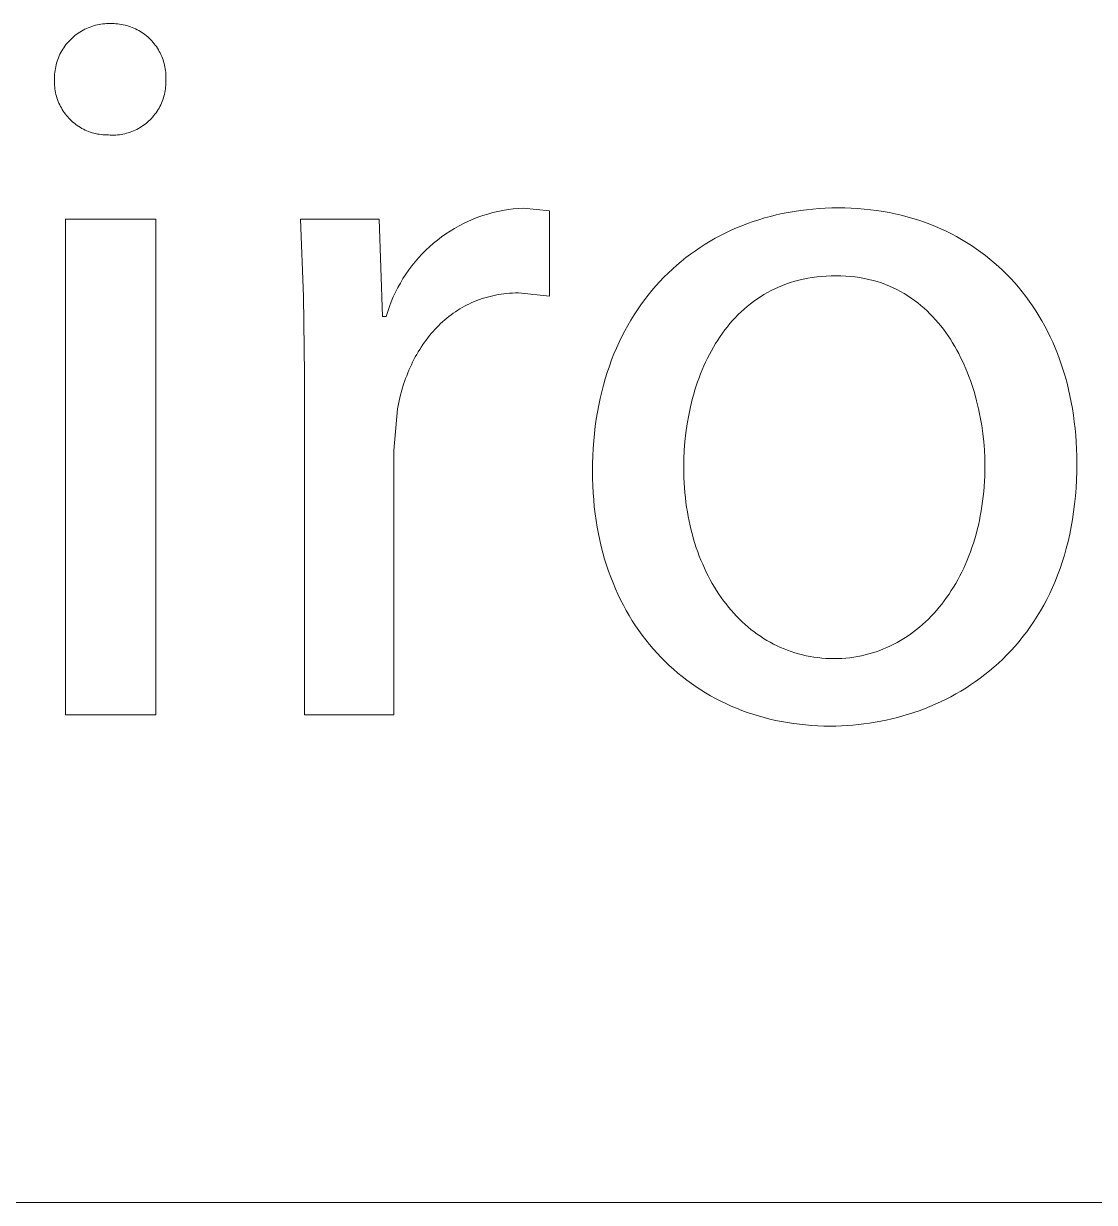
# Model space of a CAD drawing. Header units: millimetres. Extents: x 0 to 3480, y 0 to 2432.
# Drawn here: x 2784.57 to 2821, y 0 to 40.1 of the extents above; entities that cross this region are included whole.
import ezdxf

# ---------------------------------------------------------------- set-up
doc = ezdxf.new("R2010")
doc.units = ezdxf.units.MM
doc.header["$MEASUREMENT"] = 0
doc.layers.add('Domyślny', color=7, linetype='Continuous', true_color=0x000000)

msp = doc.modelspace()

# ---------------------------------------------------------------- linework, layer by layer
at = {"layer": 'Domyślny', "color": 18, "lineweight": 15, "true_color": 0x000000}
for p, q in [((2787.519, 40.103), (2787.582, 40.105)), ((2787.582, 40.105), (2787.645, 40.104)), ((2786.275, 39.666), (2786.325, 39.706)), ((2786.325, 39.706), (2786.376, 39.745)), ((2786.376, 39.745), (2786.428, 39.782)), ((2786.428, 39.782), (2786.482, 39.817)), ((2786.482, 39.817), (2786.537, 39.851)), ((2786.537, 39.851), (2786.593, 39.882)), ((2786.593, 39.882), (2786.65, 39.912)), ((2786.65, 39.912), (2786.708, 39.939)), ((2786.708, 39.939), (2786.767, 39.965)), ((2786.767, 39.965), (2786.827, 39.988)), ((2786.827, 39.988), (2786.887, 40.009)), ((2786.887, 40.009), (2786.949, 40.028)), ((2786.949, 40.028), (2787.011, 40.046)), ((2787.011, 40.046), (2787.073, 40.06)), ((2787.073, 40.06), (2787.136, 40.073)), ((2787.136, 40.073), (2787.199, 40.084)), ((2787.199, 40.084), (2787.263, 40.092)), ((2787.263, 40.092), (2787.327, 40.098)), ((2787.327, 40.098), (2787.391, 40.102)), ((2787.391, 40.102), (2787.455, 40.104)), ((2787.455, 40.104), (2787.519, 40.103)), ((2787.645, 40.104), (2787.708, 40.1)), ((2787.708, 40.1), (2787.771, 40.095)), ((2787.771, 40.095), (2787.833, 40.088)), ((2787.833, 40.088), (2787.896, 40.078)), ((2787.896, 40.078), (2787.957, 40.066)), ((2787.957, 40.066), (2788.019, 40.052)), ((2788.019, 40.052), (2788.08, 40.036)), ((2788.08, 40.036), (2788.14, 40.018)), ((2788.14, 40.018), (2788.2, 39.998)), ((2788.2, 39.998), (2788.258, 39.976)), ((2788.258, 39.976), (2788.317, 39.952)), ((2788.317, 39.952), (2788.374, 39.926)), ((2788.374, 39.926), (2788.43, 39.897)), ((2788.43, 39.897), (2788.485, 39.867)), ((2788.485, 39.867), (2788.54, 39.835)), ((2788.54, 39.835), (2788.593, 39.801)), ((2788.593, 39.801), (2788.645, 39.766)), ((2788.645, 39.766), (2788.695, 39.728)), ((2788.695, 39.728), (2788.744, 39.689)), ((2785.933, 39.284), (2785.97, 39.337)), ((2785.97, 39.337), (2786.009, 39.388)), ((2786.009, 39.388), (2786.049, 39.438)), ((2786.049, 39.438), (2786.091, 39.487)), ((2786.091, 39.487), (2786.135, 39.534)), ((2786.135, 39.534), (2786.18, 39.579)), ((2786.18, 39.579), (2786.227, 39.623)), ((2786.227, 39.623), (2786.275, 39.666)), ((2788.744, 39.689), (2788.792, 39.649)), ((2788.792, 39.649), (2788.839, 39.606)), ((2788.839, 39.606), (2788.884, 39.562)), ((2788.884, 39.562), (2788.927, 39.517)), ((2788.927, 39.517), (2788.969, 39.47)), ((2788.969, 39.47), (2789.009, 39.421)), ((2789.009, 39.421), (2789.048, 39.371)), ((2789.048, 39.371), (2789.085, 39.32)), ((2789.085, 39.32), (2789.12, 39.268)), ((2785.73, 38.884), (2785.753, 38.944)), ((2785.753, 38.944), (2785.778, 39.004)), ((2785.778, 39.004), (2785.805, 39.062)), ((2785.805, 39.062), (2785.834, 39.119)), ((2785.834, 39.119), (2785.865, 39.175)), ((2785.865, 39.175), (2785.898, 39.23)), ((2785.898, 39.23), (2785.933, 39.284)), ((2789.12, 39.268), (2789.153, 39.214)), ((2789.153, 39.214), (2789.184, 39.16)), ((2789.184, 39.16), (2789.214, 39.104)), ((2789.214, 39.104), (2789.241, 39.048)), ((2789.241, 39.048), (2789.267, 38.99)), ((2789.267, 38.99), (2789.29, 38.932)), ((2789.29, 38.932), (2789.312, 38.873)), ((2785.628, 38.448), (2785.636, 38.511)), ((2785.636, 38.511), (2785.647, 38.575)), ((2785.647, 38.575), (2785.659, 38.638)), ((2785.659, 38.638), (2785.674, 38.7)), ((2785.674, 38.7), (2785.69, 38.762)), ((2785.69, 38.762), (2785.709, 38.824)), ((2785.709, 38.824), (2785.73, 38.884)), ((2789.312, 38.873), (2789.331, 38.813)), ((2789.331, 38.813), (2789.348, 38.752)), ((2789.348, 38.752), (2789.364, 38.691)), ((2789.364, 38.691), (2789.377, 38.63)), ((2789.377, 38.63), (2789.388, 38.568)), ((2789.388, 38.568), (2789.397, 38.505)), ((2789.397, 38.505), (2789.403, 38.443)), ((2785.617, 38.129), (2785.619, 38.191)), ((2785.618, 38.066), (2785.617, 38.129)), ((2785.618, 38.255), (2785.619, 38.32)), ((2785.619, 38.191), (2785.618, 38.255)), ((2785.619, 38.32), (2785.623, 38.384)), ((2785.623, 38.384), (2785.628, 38.448)), ((2789.403, 38.443), (2789.408, 38.38)), ((2789.408, 38.38), (2789.41, 38.317)), ((2789.41, 38.254), (2789.409, 38.191)), ((2789.409, 38.191), (2789.41, 38.129)), ((2789.41, 38.129), (2789.409, 38.066)), ((2789.41, 38.317), (2789.41, 38.254)), ((2785.621, 38.004), (2785.618, 38.066)), ((2785.627, 37.942), (2785.621, 38.004)), ((2785.634, 37.88), (2785.627, 37.942)), ((2785.643, 37.818), (2785.634, 37.88)), ((2785.655, 37.757), (2785.643, 37.818)), ((2785.669, 37.696), (2785.655, 37.757)), ((2789.372, 37.756), (2789.358, 37.695)), ((2789.384, 37.818), (2789.372, 37.756)), ((2789.393, 37.879), (2789.384, 37.818)), ((2789.4, 37.941), (2789.393, 37.879)), ((2789.406, 38.004), (2789.4, 37.941)), ((2789.409, 38.066), (2789.406, 38.004)), ((2785.684, 37.636), (2785.669, 37.696)), ((2785.702, 37.576), (2785.684, 37.636)), ((2785.722, 37.517), (2785.702, 37.576)), ((2785.744, 37.458), (2785.722, 37.517)), ((2785.768, 37.401), (2785.744, 37.458)), ((2785.794, 37.344), (2785.768, 37.401)), ((2785.822, 37.288), (2785.794, 37.344)), ((2789.233, 37.342), (2789.205, 37.286)), ((2789.259, 37.399), (2789.233, 37.342)), ((2789.283, 37.457), (2789.259, 37.399)), ((2789.305, 37.515), (2789.283, 37.457)), ((2789.325, 37.575), (2789.305, 37.515)), ((2789.342, 37.635), (2789.325, 37.575)), ((2789.358, 37.695), (2789.342, 37.635)), ((2785.852, 37.233), (2785.822, 37.288)), ((2785.883, 37.179), (2785.852, 37.233)), ((2785.917, 37.127), (2785.883, 37.179)), ((2785.952, 37.075), (2785.917, 37.127)), ((2785.989, 37.025), (2785.952, 37.075)), ((2786.028, 36.976), (2785.989, 37.025)), ((2786.068, 36.928), (2786.028, 36.976)), ((2786.11, 36.882), (2786.068, 36.928)), ((2788.958, 36.926), (2788.916, 36.88)), ((2788.999, 36.974), (2788.958, 36.926)), ((2789.037, 37.023), (2788.999, 36.974)), ((2789.075, 37.073), (2789.037, 37.023)), ((2789.11, 37.125), (2789.075, 37.073)), ((2789.143, 37.178), (2789.11, 37.125)), ((2789.175, 37.231), (2789.143, 37.178)), ((2789.205, 37.286), (2789.175, 37.231)), ((2786.154, 36.838), (2786.11, 36.882)), ((2786.199, 36.794), (2786.154, 36.838)), ((2786.245, 36.753), (2786.199, 36.794)), ((2786.293, 36.713), (2786.245, 36.753)), ((2786.343, 36.675), (2786.293, 36.713)), ((2786.393, 36.638), (2786.343, 36.675)), ((2786.445, 36.603), (2786.393, 36.638)), ((2786.498, 36.57), (2786.445, 36.603)), ((2786.552, 36.539), (2786.498, 36.57)), ((2786.607, 36.51), (2786.552, 36.539)), ((2786.663, 36.483), (2786.607, 36.51)), ((2788.419, 36.506), (2788.362, 36.479)), ((2788.474, 36.536), (2788.419, 36.506)), ((2788.528, 36.567), (2788.474, 36.536)), ((2788.581, 36.6), (2788.528, 36.567)), ((2788.633, 36.635), (2788.581, 36.6)), ((2788.684, 36.672), (2788.633, 36.635)), ((2788.733, 36.71), (2788.684, 36.672)), ((2788.781, 36.75), (2788.733, 36.71)), ((2788.828, 36.792), (2788.781, 36.75)), ((2788.873, 36.835), (2788.828, 36.792)), ((2788.916, 36.88), (2788.873, 36.835)), ((2786.72, 36.457), (2786.663, 36.483)), ((2786.778, 36.434), (2786.72, 36.457)), ((2786.837, 36.413), (2786.778, 36.434)), ((2786.896, 36.393), (2786.837, 36.413)), ((2786.956, 36.376), (2786.896, 36.393)), ((2787.017, 36.361), (2786.956, 36.376)), ((2787.078, 36.348), (2787.017, 36.361)), ((2787.139, 36.337), (2787.078, 36.348)), ((2787.201, 36.328), (2787.139, 36.337)), ((2787.263, 36.321), (2787.201, 36.328)), ((2787.325, 36.316), (2787.263, 36.321)), ((2787.387, 36.314), (2787.325, 36.316)), ((2787.45, 36.314), (2787.387, 36.314)), ((2787.512, 36.31), (2787.45, 36.314)), ((2787.575, 36.308), (2787.512, 36.31)), ((2787.637, 36.309), (2787.575, 36.308)), ((2787.7, 36.311), (2787.637, 36.309)), ((2787.762, 36.316), (2787.7, 36.311)), ((2787.824, 36.323), (2787.762, 36.316)), ((2787.886, 36.332), (2787.824, 36.323)), ((2787.948, 36.343), (2787.886, 36.332)), ((2788.009, 36.356), (2787.948, 36.343)), ((2788.069, 36.371), (2788.009, 36.356)), ((2788.129, 36.389), (2788.069, 36.371)), ((2788.189, 36.408), (2788.129, 36.389)), ((2788.247, 36.43), (2788.189, 36.408)), ((2788.305, 36.453), (2788.247, 36.43)), ((2788.362, 36.479), (2788.305, 36.453)), ((2800.531, 33.673), (2800.703, 33.714)), ((2800.703, 33.714), (2800.876, 33.748)), ((2800.876, 33.748), (2801.05, 33.777)), ((2801.05, 33.777), (2801.225, 33.8)), ((2801.225, 33.8), (2801.401, 33.816)), ((2801.401, 33.816), (2801.578, 33.827)), ((2801.578, 33.827), (2802.458, 33.734)), ((2802.458, 33.734), (2802.458, 30.836)), ((2810.582, 33.681), (2810.788, 33.716)), ((2810.788, 33.716), (2810.996, 33.747)), ((2810.996, 33.747), (2811.205, 33.773)), ((2811.205, 33.773), (2811.417, 33.795)), ((2811.417, 33.795), (2811.63, 33.812)), ((2811.63, 33.812), (2811.844, 33.824)), ((2811.844, 33.824), (2812.061, 33.831)), ((2812.061, 33.831), (2812.278, 33.833)), ((2812.278, 33.833), (2812.504, 33.831)), ((2812.504, 33.831), (2812.728, 33.823)), ((2812.728, 33.823), (2812.949, 33.81)), ((2812.949, 33.81), (2813.168, 33.793)), ((2813.168, 33.793), (2813.384, 33.77)), ((2813.384, 33.77), (2813.598, 33.742)), ((2813.598, 33.742), (2813.809, 33.71)), ((2813.809, 33.71), (2814.018, 33.672)), ((2785.99, 33.451), (2789.061, 33.451)), ((2785.99, 16.588), (2785.99, 33.451)), ((2789.061, 33.451), (2789.061, 16.588)), ((2794.095, 30.82), (2793.986, 33.456)), ((2793.986, 33.456), (2796.664, 33.456)), ((2796.664, 33.456), (2796.779, 30.141)), ((2799.382, 33.224), (2799.539, 33.305)), ((2799.539, 33.305), (2799.699, 33.381)), ((2799.699, 33.381), (2799.861, 33.451)), ((2799.861, 33.451), (2800.026, 33.515)), ((2800.026, 33.515), (2800.192, 33.573)), ((2800.192, 33.573), (2800.361, 33.626)), ((2800.361, 33.626), (2800.531, 33.673)), ((2809.007, 33.229), (2809.196, 33.301)), ((2809.196, 33.301), (2809.387, 33.369)), ((2809.387, 33.369), (2809.581, 33.433)), ((2809.581, 33.433), (2809.777, 33.491)), ((2809.777, 33.491), (2809.975, 33.546)), ((2809.975, 33.546), (2810.175, 33.595)), ((2810.175, 33.595), (2810.377, 33.64)), ((2810.377, 33.64), (2810.582, 33.681)), ((2814.018, 33.672), (2814.224, 33.63)), ((2814.224, 33.63), (2814.428, 33.583)), ((2814.428, 33.583), (2814.629, 33.531)), ((2814.629, 33.531), (2814.827, 33.474)), ((2814.827, 33.474), (2815.022, 33.413)), ((2815.022, 33.413), (2815.215, 33.347)), ((2815.215, 33.347), (2815.405, 33.277)), ((2798.786, 32.847), (2798.93, 32.949)), ((2798.93, 32.949), (2799.078, 33.046)), ((2799.078, 33.046), (2799.228, 33.138)), ((2799.228, 33.138), (2799.382, 33.224)), ((2808.099, 32.8), (2808.276, 32.895)), ((2808.276, 32.895), (2808.455, 32.985)), ((2808.455, 32.985), (2808.636, 33.071)), ((2808.636, 33.071), (2808.82, 33.152)), ((2808.82, 33.152), (2809.007, 33.229)), ((2815.405, 33.277), (2815.591, 33.202)), ((2815.591, 33.202), (2815.775, 33.123)), ((2815.775, 33.123), (2815.956, 33.039)), ((2815.956, 33.039), (2816.134, 32.951)), ((2816.134, 32.951), (2816.309, 32.859)), ((2798.247, 32.391), (2798.376, 32.512)), ((2798.376, 32.512), (2798.509, 32.629)), ((2798.509, 32.629), (2798.645, 32.74)), ((2798.645, 32.74), (2798.786, 32.847)), ((2807.422, 32.378), (2807.587, 32.49)), ((2807.587, 32.49), (2807.755, 32.598)), ((2807.755, 32.598), (2807.926, 32.701)), ((2807.926, 32.701), (2808.099, 32.8)), ((2816.309, 32.859), (2816.481, 32.762)), ((2816.481, 32.762), (2816.65, 32.661)), ((2816.65, 32.661), (2816.815, 32.556)), ((2816.815, 32.556), (2816.978, 32.447)), ((2797.888, 32.002), (2798.003, 32.136)), ((2798.003, 32.136), (2798.123, 32.266)), ((2798.123, 32.266), (2798.247, 32.391)), ((2806.945, 32.016), (2807.101, 32.141)), ((2807.101, 32.141), (2807.26, 32.262)), ((2807.26, 32.262), (2807.422, 32.378)), ((2816.978, 32.447), (2817.137, 32.333)), ((2817.137, 32.333), (2817.293, 32.216)), ((2817.293, 32.216), (2817.445, 32.094)), ((2817.445, 32.094), (2817.595, 31.969)), ((2797.571, 31.578), (2797.672, 31.723)), ((2797.672, 31.723), (2797.777, 31.864)), ((2797.777, 31.864), (2797.888, 32.002)), ((2806.496, 31.617), (2806.642, 31.754)), ((2806.642, 31.754), (2806.792, 31.887)), ((2806.792, 31.887), (2806.945, 32.016)), ((2817.595, 31.969), (2817.74, 31.839)), ((2817.74, 31.839), (2817.883, 31.706)), ((2817.883, 31.706), (2818.022, 31.568)), ((2797.385, 31.278), (2797.475, 31.429)), ((2797.475, 31.429), (2797.571, 31.578)), ((2806.077, 31.179), (2806.214, 31.329)), ((2806.214, 31.329), (2806.353, 31.475)), ((2806.353, 31.475), (2806.496, 31.617)), ((2810.662, 31.295), (2810.524, 31.248)), ((2810.804, 31.338), (2810.662, 31.295)), ((2810.948, 31.377), (2810.804, 31.338)), ((2811.095, 31.412), (2810.948, 31.377)), ((2811.245, 31.442), (2811.095, 31.412)), ((2811.399, 31.467), (2811.245, 31.442)), ((2811.555, 31.489), (2811.399, 31.467)), ((2811.714, 31.505), (2811.555, 31.489)), ((2811.876, 31.517), (2811.714, 31.505)), ((2812.041, 31.525), (2811.876, 31.517)), ((2812.209, 31.527), (2812.041, 31.525)), ((2812.377, 31.525), (2812.209, 31.527)), ((2812.542, 31.517), (2812.377, 31.525)), ((2812.704, 31.504), (2812.542, 31.517)), ((2812.863, 31.486), (2812.704, 31.504)), ((2813.019, 31.463), (2812.863, 31.486)), ((2813.172, 31.435), (2813.019, 31.463)), ((2813.321, 31.403), (2813.172, 31.435)), ((2813.468, 31.366), (2813.321, 31.403)), ((2813.611, 31.325), (2813.468, 31.366)), ((2813.752, 31.279), (2813.611, 31.325)), ((2818.022, 31.568), (2818.157, 31.427)), ((2818.157, 31.427), (2818.289, 31.282)), ((2818.289, 31.282), (2818.417, 31.134)), ((2797.146, 30.805), (2797.22, 30.965)), ((2797.22, 30.965), (2797.3, 31.123)), ((2797.3, 31.123), (2797.385, 31.278)), ((2800.716, 30.883), (2800.622, 30.866)), ((2800.811, 30.898), (2800.716, 30.883)), ((2800.908, 30.911), (2800.811, 30.898)), ((2801.005, 30.922), (2800.908, 30.911)), ((2801.103, 30.93), (2801.005, 30.922)), ((2801.202, 30.936), (2801.103, 30.93)), ((2801.303, 30.94), (2801.202, 30.936)), ((2801.404, 30.941), (2801.303, 30.94)), ((2802.458, 30.836), (2801.404, 30.941)), ((2805.816, 30.867), (2805.945, 31.025)), ((2805.945, 31.025), (2806.077, 31.179)), ((2809.752, 30.884), (2809.634, 30.81)), ((2809.874, 30.954), (2809.752, 30.884)), ((2809.998, 31.02), (2809.874, 30.954)), ((2810.125, 31.083), (2809.998, 31.02)), ((2810.255, 31.142), (2810.125, 31.083)), ((2810.388, 31.197), (2810.255, 31.142)), ((2810.524, 31.248), (2810.388, 31.197)), ((2813.889, 31.229), (2813.752, 31.279)), ((2814.023, 31.175), (2813.889, 31.229)), ((2814.154, 31.116), (2814.023, 31.175)), ((2814.283, 31.054), (2814.154, 31.116)), ((2814.408, 30.988), (2814.283, 31.054)), ((2814.53, 30.918), (2814.408, 30.988)), ((2814.65, 30.844), (2814.53, 30.918)), ((2818.417, 31.134), (2818.542, 30.981)), ((2818.542, 30.981), (2818.663, 30.825)), ((2794.125, 28.182), (2794.095, 30.82)), ((2797.015, 30.477), (2797.078, 30.642)), ((2797.078, 30.642), (2797.146, 30.805)), ((2799.573, 30.491), (2799.493, 30.447)), ((2799.655, 30.534), (2799.573, 30.491)), ((2799.737, 30.574), (2799.655, 30.534)), ((2799.821, 30.613), (2799.737, 30.574)), ((2799.905, 30.649), (2799.821, 30.613)), ((2799.991, 30.684), (2799.905, 30.649)), ((2800.078, 30.716), (2799.991, 30.684)), ((2800.166, 30.747), (2800.078, 30.716)), ((2800.255, 30.775), (2800.166, 30.747)), ((2800.345, 30.801), (2800.255, 30.775)), ((2800.436, 30.825), (2800.345, 30.801)), ((2800.529, 30.846), (2800.436, 30.825)), ((2800.622, 30.866), (2800.529, 30.846)), ((2805.452, 30.369), (2805.569, 30.539)), ((2805.569, 30.539), (2805.691, 30.705)), ((2805.691, 30.705), (2805.816, 30.867)), ((2809.187, 30.482), (2809.082, 30.392)), ((2809.295, 30.569), (2809.187, 30.482)), ((2809.405, 30.653), (2809.295, 30.569)), ((2809.518, 30.733), (2809.405, 30.653)), ((2809.634, 30.81), (2809.518, 30.733)), ((2814.766, 30.767), (2814.65, 30.844)), ((2814.88, 30.686), (2814.766, 30.767)), ((2814.991, 30.601), (2814.88, 30.686)), ((2815.099, 30.514), (2814.991, 30.601)), ((2815.204, 30.423), (2815.099, 30.514)), ((2818.663, 30.825), (2818.78, 30.666)), ((2818.78, 30.666), (2818.894, 30.503)), ((2818.894, 30.503), (2819.003, 30.336)), ((2796.779, 30.141), (2796.907, 30.141)), ((2796.907, 30.141), (2796.958, 30.31)), ((2796.958, 30.31), (2797.015, 30.477)), ((2798.965, 30.083), (2798.894, 30.024)), ((2799.037, 30.14), (2798.965, 30.083)), ((2799.11, 30.196), (2799.037, 30.14)), ((2799.184, 30.25), (2799.11, 30.196)), ((2799.26, 30.302), (2799.184, 30.25)), ((2799.336, 30.352), (2799.26, 30.302)), ((2799.414, 30.401), (2799.336, 30.352)), ((2799.493, 30.447), (2799.414, 30.401)), ((2805.228, 30.017), (2805.338, 30.195)), ((2805.338, 30.195), (2805.452, 30.369)), ((2808.785, 30.104), (2808.691, 30.002)), ((2808.881, 30.203), (2808.785, 30.104)), ((2808.981, 30.299), (2808.881, 30.203)), ((2809.082, 30.392), (2808.981, 30.299)), ((2815.306, 30.329), (2815.204, 30.423)), ((2815.405, 30.233), (2815.306, 30.329)), ((2815.502, 30.133), (2815.405, 30.233)), ((2815.596, 30.031), (2815.502, 30.133)), ((2819.003, 30.336), (2819.109, 30.166)), ((2819.109, 30.166), (2819.211, 29.992)), ((2798.561, 29.701), (2798.498, 29.632)), ((2798.625, 29.769), (2798.561, 29.701)), ((2798.69, 29.835), (2798.625, 29.769)), ((2798.757, 29.9), (2798.69, 29.835)), ((2798.825, 29.963), (2798.757, 29.9)), ((2798.894, 30.024), (2798.825, 29.963)), ((2805.02, 29.649), (2805.122, 29.835)), ((2805.122, 29.835), (2805.228, 30.017)), ((2808.426, 29.681), (2808.343, 29.569)), ((2808.512, 29.791), (2808.426, 29.681)), ((2808.6, 29.898), (2808.512, 29.791)), ((2808.691, 30.002), (2808.6, 29.898)), ((2815.687, 29.925), (2815.596, 30.031)), ((2815.775, 29.818), (2815.687, 29.925)), ((2815.861, 29.707), (2815.775, 29.818)), ((2815.944, 29.595), (2815.861, 29.707)), ((2819.211, 29.992), (2819.31, 29.815)), ((2819.31, 29.815), (2819.404, 29.635)), ((2798.259, 29.338), (2798.203, 29.261)), ((2798.317, 29.414), (2798.259, 29.338)), ((2798.376, 29.488), (2798.317, 29.414)), ((2798.436, 29.561), (2798.376, 29.488)), ((2798.498, 29.632), (2798.436, 29.561)), ((2804.828, 29.265), (2804.922, 29.459)), ((2804.922, 29.459), (2805.02, 29.649)), ((2808.185, 29.337), (2808.11, 29.218)), ((2808.262, 29.454), (2808.185, 29.337)), ((2808.343, 29.569), (2808.262, 29.454)), ((2816.024, 29.48), (2815.944, 29.595)), ((2816.101, 29.363), (2816.024, 29.48)), ((2816.176, 29.244), (2816.101, 29.363)), ((2819.404, 29.635), (2819.494, 29.452)), ((2819.494, 29.452), (2819.58, 29.265)), ((2797.992, 28.936), (2797.943, 28.851)), ((2798.043, 29.019), (2797.992, 28.936)), ((2798.095, 29.101), (2798.043, 29.019)), ((2798.148, 29.182), (2798.095, 29.101)), ((2798.203, 29.261), (2798.148, 29.182)), ((2804.653, 28.866), (2804.739, 29.067)), ((2804.739, 29.067), (2804.828, 29.265)), ((2807.967, 28.973), (2807.9, 28.847)), ((2808.037, 29.096), (2807.967, 28.973)), ((2808.11, 29.218), (2808.037, 29.096)), ((2816.248, 29.122), (2816.176, 29.244)), ((2816.318, 28.999), (2816.248, 29.122)), ((2816.385, 28.875), (2816.318, 28.999)), ((2819.58, 29.265), (2819.662, 29.075)), ((2819.662, 29.075), (2819.74, 28.881)), ((2819.74, 28.881), (2819.814, 28.685)), ((2797.76, 28.499), (2797.718, 28.407)), ((2797.804, 28.589), (2797.76, 28.499)), ((2797.849, 28.678), (2797.804, 28.589)), ((2797.895, 28.765), (2797.849, 28.678)), ((2797.943, 28.851), (2797.895, 28.765)), ((2804.496, 28.451), (2804.573, 28.661)), ((2804.573, 28.661), (2804.653, 28.866)), ((2807.773, 28.591), (2807.714, 28.459)), ((2807.835, 28.72), (2807.773, 28.591)), ((2807.9, 28.847), (2807.835, 28.72)), ((2816.449, 28.748), (2816.385, 28.875)), ((2816.511, 28.62), (2816.449, 28.748)), ((2816.571, 28.49), (2816.511, 28.62)), ((2816.627, 28.359), (2816.571, 28.49)), ((2819.814, 28.685), (2819.884, 28.486)), ((2819.884, 28.486), (2819.95, 28.283)), ((2794.125, 16.593), (2794.125, 28.182)), ((2797.601, 28.125), (2797.565, 28.028)), ((2797.638, 28.22), (2797.601, 28.125)), ((2797.677, 28.314), (2797.638, 28.22)), ((2797.718, 28.407), (2797.677, 28.314)), ((2804.357, 28.022), (2804.424, 28.239)), ((2804.424, 28.239), (2804.496, 28.451)), ((2807.603, 28.192), (2807.551, 28.056)), ((2807.657, 28.327), (2807.603, 28.192)), ((2807.714, 28.459), (2807.657, 28.327)), ((2816.682, 28.227), (2816.627, 28.359)), ((2816.733, 28.094), (2816.682, 28.227)), ((2816.783, 27.959), (2816.733, 28.094)), ((2819.95, 28.283), (2820.011, 28.078)), ((2820.011, 28.078), (2820.068, 27.869)), ((2797.497, 27.832), (2797.436, 27.63)), ((2797.53, 27.931), (2797.497, 27.832)), ((2797.565, 28.028), (2797.53, 27.931)), ((2804.236, 27.578), (2804.294, 27.802)), ((2804.294, 27.802), (2804.357, 28.022)), ((2807.455, 27.78), (2807.41, 27.64)), ((2807.501, 27.919), (2807.455, 27.78)), ((2807.551, 28.056), (2807.501, 27.919)), ((2816.829, 27.823), (2816.783, 27.959)), ((2816.874, 27.687), (2816.829, 27.823)), ((2816.916, 27.55), (2816.874, 27.687)), ((2820.068, 27.869), (2820.121, 27.658)), ((2797.381, 27.425), (2797.332, 27.214)), ((2797.436, 27.63), (2797.381, 27.425)), ((2804.134, 27.119), (2804.183, 27.35)), ((2804.183, 27.35), (2804.236, 27.578)), ((2807.329, 27.357), (2807.292, 27.213)), ((2807.368, 27.499), (2807.329, 27.357)), ((2807.41, 27.64), (2807.368, 27.499)), ((2816.992, 27.273), (2816.916, 27.55)), ((2817.059, 26.995), (2816.992, 27.273)), ((2820.121, 27.658), (2820.169, 27.444)), ((2820.169, 27.444), (2820.213, 27.226)), ((2797.289, 27), (2797.162, 25.575)), ((2797.332, 27.214), (2797.289, 27)), ((2804.051, 26.645), (2804.09, 26.883)), ((2804.09, 26.883), (2804.134, 27.119)), ((2807.258, 27.069), (2807.196, 26.777)), ((2807.292, 27.213), (2807.258, 27.069)), ((2817.117, 26.716), (2817.059, 26.995)), ((2820.213, 27.226), (2820.252, 27.007)), ((2820.252, 27.007), (2820.287, 26.784)), ((2804.017, 26.403), (2804.051, 26.645)), ((2807.145, 26.483), (2807.102, 26.187)), ((2807.196, 26.777), (2807.145, 26.483)), ((2817.165, 26.436), (2817.117, 26.716)), ((2820.287, 26.784), (2820.317, 26.559)), ((2820.317, 26.559), (2820.343, 26.331)), ((2803.965, 25.907), (2803.989, 26.157)), ((2803.989, 26.157), (2804.017, 26.403)), ((2807.102, 26.187), (2807.07, 25.888)), ((2817.205, 26.157), (2817.165, 26.436)), ((2817.235, 25.879), (2817.205, 26.157)), ((2820.343, 26.331), (2820.365, 26.1)), ((2820.365, 26.1), (2820.381, 25.867)), ((2803.946, 25.654), (2803.965, 25.907)), ((2807.07, 25.888), (2807.047, 25.589)), ((2817.256, 25.603), (2817.235, 25.879)), ((2820.381, 25.867), (2820.393, 25.632)), ((2797.162, 25.575), (2797.162, 16.593)), ((2803.925, 25.138), (2803.933, 25.398)), ((2803.933, 25.398), (2803.946, 25.654)), ((2807.033, 25.29), (2807.028, 24.991)), ((2807.047, 25.589), (2807.033, 25.29)), ((2817.269, 25.33), (2817.256, 25.603)), ((2817.273, 25.06), (2817.269, 25.33)), ((2820.393, 25.632), (2820.4, 25.393)), ((2820.4, 25.393), (2820.403, 25.153)), ((2803.922, 24.875), (2803.925, 25.138)), ((2803.925, 24.626), (2803.922, 24.875)), ((2807.028, 24.991), (2807.03, 24.818)), ((2817.267, 24.707), (2817.272, 24.883)), ((2817.272, 24.883), (2817.273, 25.06)), ((2820.403, 25.153), (2820.399, 24.864)), ((2803.932, 24.381), (2803.925, 24.626)), ((2807.03, 24.818), (2807.034, 24.647)), ((2807.034, 24.647), (2807.042, 24.477)), ((2807.042, 24.477), (2807.053, 24.308)), ((2817.248, 24.36), (2817.259, 24.533)), ((2817.259, 24.533), (2817.267, 24.707)), ((2820.39, 24.58), (2820.375, 24.301)), ((2820.399, 24.864), (2820.39, 24.58)), ((2803.945, 24.138), (2803.932, 24.381)), ((2803.963, 23.899), (2803.945, 24.138)), ((2807.053, 24.308), (2807.067, 24.142)), ((2807.067, 24.142), (2807.083, 23.976)), ((2817.217, 24.02), (2817.234, 24.189)), ((2817.234, 24.189), (2817.248, 24.36)), ((2820.375, 24.301), (2820.353, 24.027)), ((2803.985, 23.662), (2803.963, 23.899)), ((2804.013, 23.429), (2803.985, 23.662)), ((2807.083, 23.976), (2807.103, 23.812)), ((2807.103, 23.812), (2807.126, 23.65)), ((2817.147, 23.523), (2817.173, 23.687)), ((2817.173, 23.687), (2817.196, 23.853)), ((2817.196, 23.853), (2817.217, 24.02)), ((2820.326, 23.758), (2820.292, 23.494)), ((2820.353, 24.027), (2820.326, 23.758)), ((2804.045, 23.199), (2804.013, 23.429)), ((2807.126, 23.65), (2807.151, 23.49)), ((2807.151, 23.49), (2807.179, 23.331)), ((2807.179, 23.331), (2807.211, 23.174)), ((2817.086, 23.201), (2817.118, 23.361)), ((2817.118, 23.361), (2817.147, 23.523)), ((2820.292, 23.494), (2820.253, 23.235)), ((2804.082, 22.972), (2804.045, 23.199)), ((2804.124, 22.748), (2804.082, 22.972)), ((2807.211, 23.174), (2807.245, 23.019)), ((2807.245, 23.019), (2807.281, 22.865)), ((2807.281, 22.865), (2807.321, 22.714)), ((2816.973, 22.733), (2817.013, 22.887)), ((2817.013, 22.887), (2817.051, 23.043)), ((2817.051, 23.043), (2817.086, 23.201)), ((2820.209, 22.982), (2820.159, 22.733)), ((2820.253, 23.235), (2820.209, 22.982)), ((2804.171, 22.527), (2804.124, 22.748)), ((2804.222, 22.309), (2804.171, 22.527)), ((2807.321, 22.714), (2807.363, 22.564)), ((2807.363, 22.564), (2807.408, 22.417)), ((2816.883, 22.432), (2816.929, 22.581)), ((2816.929, 22.581), (2816.973, 22.733)), ((2820.103, 22.489), (2820.043, 22.25)), ((2820.159, 22.733), (2820.103, 22.489)), ((2804.277, 22.095), (2804.222, 22.309)), ((2804.337, 21.884), (2804.277, 22.095)), ((2807.408, 22.417), (2807.455, 22.271)), ((2807.455, 22.271), (2807.506, 22.128)), ((2807.506, 22.128), (2807.558, 21.986)), ((2816.73, 21.995), (2816.784, 22.138)), ((2816.784, 22.138), (2816.835, 22.284)), ((2816.835, 22.284), (2816.883, 22.432)), ((2820.043, 22.25), (2819.977, 22.016)), ((2804.402, 21.676), (2804.337, 21.884)), ((2804.471, 21.472), (2804.402, 21.676)), ((2807.558, 21.986), (2807.614, 21.847)), ((2807.614, 21.847), (2807.672, 21.71)), ((2807.672, 21.71), (2807.732, 21.575)), ((2816.553, 21.579), (2816.614, 21.716)), ((2816.614, 21.716), (2816.673, 21.854)), ((2816.673, 21.854), (2816.73, 21.995)), ((2819.906, 21.787), (2819.83, 21.563)), ((2819.977, 22.016), (2819.906, 21.787)), ((2804.544, 21.271), (2804.471, 21.472)), ((2804.621, 21.074), (2804.544, 21.271)), ((2807.732, 21.575), (2807.795, 21.443)), ((2807.795, 21.443), (2807.86, 21.312)), ((2807.86, 21.312), (2807.928, 21.185)), ((2816.353, 21.185), (2816.422, 21.314)), ((2816.422, 21.314), (2816.489, 21.446)), ((2816.489, 21.446), (2816.553, 21.579)), ((2819.749, 21.344), (2819.664, 21.129)), ((2819.83, 21.563), (2819.749, 21.344)), ((2804.703, 20.879), (2804.621, 21.074)), ((2804.789, 20.689), (2804.703, 20.879)), ((2807.928, 21.185), (2807.998, 21.059)), ((2807.998, 21.059), (2808.07, 20.936)), ((2808.07, 20.936), (2808.145, 20.815)), ((2816.132, 20.813), (2816.208, 20.935)), ((2816.208, 20.935), (2816.282, 21.059)), ((2816.282, 21.059), (2816.353, 21.185)), ((2819.573, 20.92), (2819.479, 20.715)), ((2819.664, 21.129), (2819.573, 20.92)), ((2804.879, 20.502), (2804.789, 20.689)), ((2804.973, 20.318), (2804.879, 20.502)), ((2808.145, 20.815), (2808.222, 20.697)), ((2808.222, 20.697), (2808.301, 20.582)), ((2808.301, 20.582), (2808.383, 20.469)), ((2808.383, 20.469), (2808.467, 20.359)), ((2815.806, 20.355), (2815.891, 20.465)), ((2815.891, 20.465), (2815.973, 20.579)), ((2815.973, 20.579), (2816.054, 20.695)), ((2816.054, 20.695), (2816.132, 20.813)), ((2819.379, 20.515), (2819.276, 20.32)), ((2819.479, 20.715), (2819.379, 20.515)), ((2805.07, 20.138), (2804.973, 20.318)), ((2805.172, 19.962), (2805.07, 20.138)), ((2808.467, 20.359), (2808.553, 20.252)), ((2808.553, 20.252), (2808.641, 20.147)), ((2808.641, 20.147), (2808.731, 20.045)), ((2815.538, 20.04), (2815.63, 20.142)), ((2815.63, 20.142), (2815.719, 20.247)), ((2815.719, 20.247), (2815.806, 20.355)), ((2819.168, 20.13), (2819.056, 19.944)), ((2819.276, 20.32), (2819.168, 20.13)), ((2805.278, 19.789), (2805.172, 19.962)), ((2805.387, 19.62), (2805.278, 19.789)), ((2808.731, 20.045), (2808.823, 19.946)), ((2808.823, 19.946), (2808.918, 19.85)), ((2808.918, 19.85), (2809.014, 19.757)), ((2809.014, 19.757), (2809.113, 19.666)), ((2809.113, 19.666), (2809.213, 19.579)), ((2815.052, 19.574), (2815.153, 19.661)), ((2815.153, 19.661), (2815.253, 19.751)), ((2815.253, 19.751), (2815.35, 19.844)), ((2815.35, 19.844), (2815.445, 19.941)), ((2815.445, 19.941), (2815.538, 20.04)), ((2818.94, 19.763), (2818.82, 19.587)), ((2819.056, 19.944), (2818.94, 19.763)), ((2805.5, 19.454), (2805.387, 19.62)), ((2805.617, 19.293), (2805.5, 19.454)), ((2805.738, 19.135), (2805.617, 19.293)), ((2809.213, 19.579), (2809.315, 19.495)), ((2809.315, 19.495), (2809.42, 19.414)), ((2809.42, 19.414), (2809.526, 19.336)), ((2809.526, 19.336), (2809.634, 19.261)), ((2809.634, 19.261), (2809.744, 19.19)), ((2814.519, 19.185), (2814.629, 19.256)), ((2814.629, 19.256), (2814.738, 19.331)), ((2814.738, 19.331), (2814.844, 19.409)), ((2814.844, 19.409), (2814.949, 19.49)), ((2814.949, 19.49), (2815.052, 19.574)), ((2818.697, 19.416), (2818.569, 19.249)), ((2818.82, 19.587), (2818.697, 19.416)), ((2805.862, 18.981), (2805.738, 19.135)), ((2805.989, 18.83), (2805.862, 18.981)), ((2809.744, 19.19), (2809.855, 19.121)), ((2809.855, 19.121), (2809.969, 19.056)), ((2809.969, 19.056), (2810.084, 18.995)), ((2810.084, 18.995), (2810.201, 18.936)), ((2810.201, 18.936), (2810.319, 18.882)), ((2810.319, 18.882), (2810.44, 18.83)), ((2813.823, 18.828), (2813.943, 18.878)), ((2813.943, 18.878), (2814.062, 18.933)), ((2814.062, 18.933), (2814.178, 18.991)), ((2814.178, 18.991), (2814.294, 19.052)), ((2814.294, 19.052), (2814.407, 19.117)), ((2814.407, 19.117), (2814.519, 19.185)), ((2818.304, 18.929), (2818.166, 18.776)), ((2818.438, 19.087), (2818.304, 18.929)), ((2818.569, 19.249), (2818.438, 19.087)), ((2806.12, 18.684), (2805.989, 18.83)), ((2806.255, 18.541), (2806.12, 18.684)), ((2806.392, 18.402), (2806.255, 18.541)), ((2810.44, 18.83), (2810.561, 18.783)), ((2810.561, 18.783), (2810.685, 18.738)), ((2810.685, 18.738), (2810.81, 18.698)), ((2810.81, 18.698), (2810.936, 18.661)), ((2810.936, 18.661), (2811.064, 18.628)), ((2811.064, 18.628), (2811.194, 18.598)), ((2811.194, 18.598), (2811.325, 18.573)), ((2811.325, 18.573), (2811.457, 18.551)), ((2811.457, 18.551), (2811.591, 18.533)), ((2811.591, 18.533), (2811.726, 18.519)), ((2811.726, 18.519), (2811.862, 18.509)), ((2811.862, 18.509), (2812, 18.502)), ((2812, 18.502), (2812.139, 18.5)), ((2812.139, 18.5), (2812.276, 18.502)), ((2812.276, 18.502), (2812.412, 18.508)), ((2812.412, 18.508), (2812.547, 18.518)), ((2812.547, 18.518), (2812.68, 18.532)), ((2812.68, 18.532), (2812.812, 18.55)), ((2812.812, 18.55), (2812.943, 18.572)), ((2812.943, 18.572), (2813.073, 18.597)), ((2813.073, 18.597), (2813.202, 18.626)), ((2813.202, 18.626), (2813.329, 18.659)), ((2813.329, 18.659), (2813.455, 18.696)), ((2813.455, 18.696), (2813.579, 18.736)), ((2813.579, 18.736), (2813.702, 18.78)), ((2813.702, 18.78), (2813.823, 18.828)), ((2817.88, 18.484), (2817.733, 18.345)), ((2818.024, 18.628), (2817.88, 18.484)), ((2818.166, 18.776), (2818.024, 18.628)), ((2806.533, 18.267), (2806.392, 18.402)), ((2806.678, 18.137), (2806.533, 18.267)), ((2806.825, 18.01), (2806.678, 18.137)), ((2817.429, 18.081), (2817.273, 17.956)), ((2817.582, 18.211), (2817.429, 18.081)), ((2817.733, 18.345), (2817.582, 18.211)), ((2806.976, 17.887), (2806.825, 18.01)), ((2807.129, 17.768), (2806.976, 17.887)), ((2807.286, 17.654), (2807.129, 17.768)), ((2807.445, 17.543), (2807.286, 17.654)), ((2816.953, 17.718), (2816.789, 17.606)), ((2817.114, 17.835), (2816.953, 17.718)), ((2817.273, 17.956), (2817.114, 17.835)), ((2807.608, 17.437), (2807.445, 17.543)), ((2807.773, 17.334), (2807.608, 17.437)), ((2807.941, 17.236), (2807.773, 17.334)), ((2816.284, 17.297), (2816.111, 17.203)), ((2816.454, 17.396), (2816.284, 17.297)), ((2816.623, 17.499), (2816.454, 17.396)), ((2816.789, 17.606), (2816.623, 17.499)), ((2808.112, 17.143), (2807.941, 17.236)), ((2808.286, 17.053), (2808.112, 17.143)), ((2808.462, 16.968), (2808.286, 17.053)), ((2808.64, 16.887), (2808.462, 16.968)), ((2808.821, 16.811), (2808.64, 16.887)), ((2815.403, 16.869), (2815.222, 16.797)), ((2815.582, 16.946), (2815.403, 16.869)), ((2815.76, 17.027), (2815.582, 16.946)), ((2815.937, 17.113), (2815.76, 17.027)), ((2816.111, 17.203), (2815.937, 17.113)), ((2789.061, 16.588), (2785.99, 16.588)), ((2797.162, 16.593), (2794.125, 16.593)), ((2809.005, 16.738), (2808.821, 16.811)), ((2809.191, 16.671), (2809.005, 16.738)), ((2809.379, 16.608), (2809.191, 16.671)), ((2809.57, 16.549), (2809.379, 16.608)), ((2809.762, 16.495), (2809.57, 16.549)), ((2809.957, 16.445), (2809.762, 16.495)), ((2810.154, 16.4), (2809.957, 16.445)), ((2814.109, 16.451), (2813.92, 16.408)), ((2814.297, 16.498), (2814.109, 16.451)), ((2814.484, 16.549), (2814.297, 16.498)), ((2814.67, 16.605), (2814.484, 16.549)), ((2814.855, 16.665), (2814.67, 16.605)), ((2815.039, 16.729), (2814.855, 16.665)), ((2815.222, 16.797), (2815.039, 16.729)), ((2810.353, 16.36), (2810.154, 16.4)), ((2810.554, 16.324), (2810.353, 16.36)), ((2810.757, 16.293), (2810.554, 16.324)), ((2810.962, 16.266), (2810.757, 16.293)), ((2811.168, 16.245), (2810.962, 16.266)), ((2811.377, 16.228), (2811.168, 16.245)), ((2811.587, 16.215), (2811.377, 16.228)), ((2811.798, 16.208), (2811.587, 16.215)), ((2812.012, 16.206), (2811.798, 16.208)), ((2812.203, 16.208), (2812.012, 16.206)), ((2812.394, 16.214), (2812.203, 16.208)), ((2812.585, 16.224), (2812.394, 16.214)), ((2812.776, 16.238), (2812.585, 16.224)), ((2812.968, 16.256), (2812.776, 16.238)), ((2813.159, 16.278), (2812.968, 16.256)), ((2813.35, 16.304), (2813.159, 16.278)), ((2813.54, 16.335), (2813.35, 16.304)), ((2813.73, 16.369), (2813.54, 16.335)), ((2813.92, 16.408), (2813.73, 16.369)), ((3477.085, 0), (0, 0)), ((3477.085, 0), (2165.12, 0))]:
    msp.add_line(p, q, dxfattribs=at)

doc.saveas('drawing.dxf')
